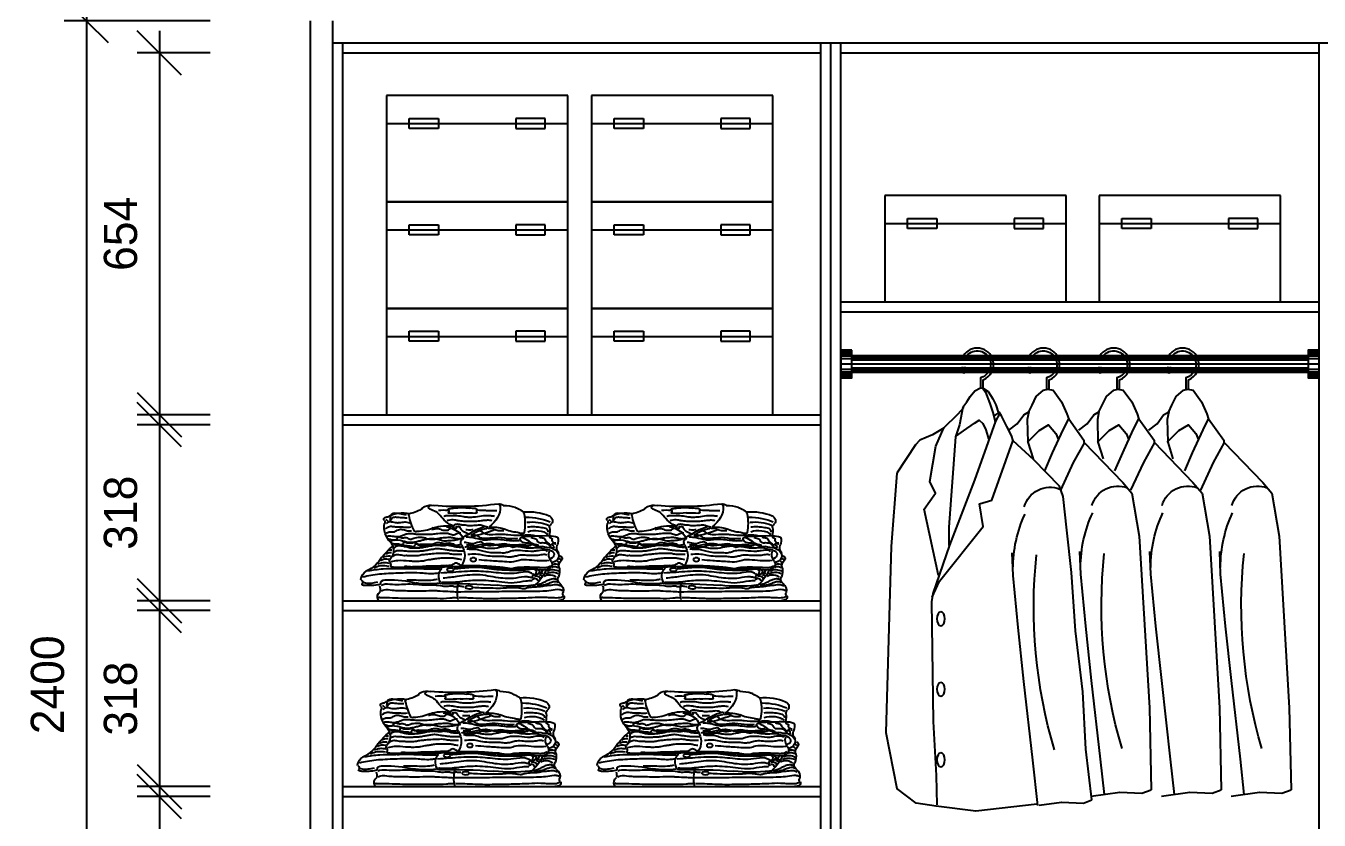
# Model space of a CAD drawing. Header units: millimetres. Extents: x 24776 to 57176, y -19492 to 15017.
# Drawn here: x 31946 to 34282, y 2358 to 3794 of the extents above; entities that cross this region are included whole.
import ezdxf

# ---------------------------------------------------------------- set-up
doc = ezdxf.new("R2010")
doc.units = ezdxf.units.MM
doc.header["$PDMODE"] = 3
doc.styles.add('RomanS', font='')
doc.styles.get('RomanS').set_extended_font_data('YouYuan')
doc.dimstyles.new('SC40', dxfattribs={"dimtxt": 60, "dimasz": 80, "dimexe": 40, "dimexo": 40, "dimgap": 40, "dimtad": 1, "dimdec": 0, "dimzin": 0, "dimdsep": 46, "dimtxsty": 'RomanS', "dimblk": 'OBLIQUE', "dimcen": 0, "dimdle": 40, "dimclrd": 9, "dimclre": 9, "dimclrt": 4, "dimadec": 0, "dimazin": 0, "dimtfac": 1, "dimtdec": 0, "dimtix": 1, "dimtmove": 2, "dimatfit": 1, "dimldrblk": 'DOT', "dimfxl": 1, "dimtolj": 1, "dimtzin": 0, "dimlwd": -1, "dimlwe": -1, "dimarcsym": 0})

# ---------------------------------------------------------------- blocks, each defined once
blk = doc.blocks.new('DFFGDGSG')
at = {"color": 250}
for p, q in [((33366.6, 11003.6), (33366.6, 10811.3)), ((33694.4, 11003.6), (33366.6, 11003.6)), ((33694.4, 10811.3), (33694.4, 11003.6)), ((33407.8, 10944.1), (33407.8, 10962.3)), ((33407.8, 10962.3), (33460.6, 10962.3)), ((33460.6, 10962.3), (33460.6, 10944.1)), ((33653.2, 10962.3), (33600.4, 10962.3)), ((33600.4, 10962.3), (33600.4, 10944.1)), ((33653.2, 10944.1), (33653.2, 10962.3)), ((33366.6, 10953), (33694.4, 10953)), ((33460.6, 10944.1), (33407.8, 10944.1)), ((33600.4, 10944.1), (33653.2, 10944.1)), ((33366.6, 10811.3), (33694.4, 10811.3))]:
    blk.add_line(p, q, dxfattribs=at)
blk = doc.blocks.new('DGSDG')
at = {"color": 250}
blk.add_line((28855.8, 9393.3), (29179.5, 9393.3), dxfattribs=at)
at = {"color": 250, "extrusion": (0, 0, -1)}
for centre, major_axis, ratio, start_param, end_param in [((28901.5, 9574.1), (40.1, 0), 0.6, 0.635897, 1.31071), ((28944.7, 9558.2), (11.3, 0), 0.6, 3.381071, 4.078779), ((28948.9, 9554.5), (18.8, 0), 0.6, 4.095246, 5.050311), ((28949.5, 9561.6), (4.3, 0), 0.6, 2.085511, 4.197675), ((28922.4, 9533.5), (-49.8, 0), 0.6, 2.096627, 2.654229), ((28999.9, 9761.1), (329.7, 0), 0.6, 1.351868, 1.707072), ((28971.6, 9530.6), (-44.4, 0), 0.6, 1.379843, 1.76175), ((28982.2, 9558.7), (-1.38, 0), 0.6, -0.42138, 2.094495), ((28966.8, 9555.3), (15, 0), 0.6, -0.348353, 0.265583), ((28984.4, 9563.9), (7.66, 0), 0.6, 0.998025, 1.774457), ((28991.3, 9558.9), (3.33, 0), 0.6, 3.76731, 4.712234), ((29004.1, 9513.6), (-79.9, 0), 0.6, 1.408843, 1.767886), ((29031.4, 9589.2), (-49, 0), 0.6, -1.539129, -1.331046), ((29030.5, 9558.4), (2.26, 0), 0.6, 4.449789, 6.427564), ((29063.7, 9555.5), (-31.3, 0), 0.6, -0.159129, 0.145961), ((29046.1, 9600.5), (-73.7, 0), 0.6, 4.67242, 4.887647), ((29064.6, 9301.9), (424.3, 0), 0.6, 4.675804, 4.721218), ((28981.1, 9561.4), (-93.7, 0), 0.6, 3.111741, 3.818408), ((29073.1, 9563), (8.52, 0), 0.6, 4.533434, 5.74406), ((29068.8, 9564.2), (-6.23, 0), 0.6, 2.39785, 3.456917), ((29079.5, 9536.1), (49.2, 0), 0.6, -1.553735, -1.102052), ((29129.5, 9574.5), (-34.3, 0), 0.6, -1.025366, -0.630599), ((29101.9, 9549.4), (16, 0), 0.6, -0.909857, -0.035716), ((28961, 9526.1), (-95.8, 0), 0.6, -0.50542, 0.116526), ((28871.4, 9540.7), (7.02, 0), 0.6, 2.537605, 4.744275), ((28847.7, 9535.2), (18.6, 0), 0.6, -0.281717, 0.211732), ((28899.5, 9528.9), (-38.6, 0), 0.6, 0.760482, 1.894535), ((28914.1, 9548.4), (4.71, 0), 0.6, 2.685317, 4.189149), ((29184.4, 9566.4), (-276.3, 0), 0.6, -0.28959, -0.11646), ((29034.1, 9562.2), (72, 0), 0.6, 2.193737, 2.794221), ((28983.2, 9552.4), (-2.1, 0), 0.6, 4.68468, 6.665416), ((28991.3, 9610.1), (-98.5, 0), 0.6, 4.536959, 4.793194), ((29018.3, 9507.2), (-75.1, 0), 0.6, 1.439506, 1.7308), ((29031, 9552.7), (1.8, 0), 0.6, 0.148047, 1.988463), ((29124.6, 9514.3), (66.4, 0), 0.6, 4.584693, 5.329414), ((28887.7, 9533.1), (231.8, 0), 0.6, -0.119697, 0.119697), ((29119, 9496.7), (-79.7, 0), 0.6, 1.595934, 2.188731), ((29131.2, 9504.3), (52.1, 0), 0.6, 4.554845, 5.339055), ((29148.4, 9537.8), (20.9, 0), 0.6, -0.797504, 0.468768), ((28922.4, 9519.6), (-2.96, 0), 0.6, 4.099044, 6.00387), ((28922.5, 9547.7), (49.2, 0), 0.6, 0.881035, 1.537572), ((28976.7, 9503.1), (42.9, 0), 0.6, 4.149764, 5.079971), ((28965.5, 9502.6), (-41.8, 0), 0.6, 1.866978, 2.971877), ((28998.1, 9522.3), (8.35, 0), 0.6, 4.180699, 4.984857), ((28999.9, 9526), (2.05, 0), 0.6, -1.356278, 0.12301), ((29031.9, 9498.5), (-28.2, 0), 0.6, -0.285248, 1.060306), ((29038.1, 9532.7), (38, 0), 0.6, 2.127745, 2.83641), ((29074.3, 9489), (69.3, 0), 0.6, 3.767111, 4.305288), ((29064.8, 9495.5), (-49.4, 0), 0.6, 0.525409, 1.275836), ((28922.4, 9658.1), (-268.7, 0), 0.6, 4.152304, 4.325646), ((29049.2, 9524.9), (-4.48, 0), 0.6, 1.010019, 2.256322), ((29059.9, 9500.5), (-43.2, 0), 0.6, 1.437369, 2.079486), ((29113.5, 9547.6), (52.3, 0), 0.6, 1.703906, 2.244438), ((29105.5, 9510), (-11, 0), 0.6, 1.6711, 2.290225), ((29114.8, 9516.3), (-3.06, 0), 0.6, 3.013049, 5.443362), ((27582.6, 25182.6), (-26167.8, 0), 0.6, 4.651954, 4.653738), ((29134.4, 9498.5), (47.9, 0), 0.6, 4.500863, 5.025449), ((29138.3, 9503.9), (-27.1, 0), 0.6, 1.048937, 2.53218), ((29148.6, 9518.4), (-12.4, 0), 0.6, 1.613254, 3.291382), ((29028.5, 9520.6), (-135.7, 0), 0.6, 3.080155, 3.2658), ((29164.7, 9495.6), (24.9, 0), 0.6, 4.648529, 5.288378), ((29183.8, 9525.7), (20, 0), 0.6, 3.135456, 3.709418), ((29363.8, 9308.4), (-572.2, 0), 0.6, 0.494199, 0.564323), ((28818, 9483.9), (-63.9, 0), 0.6, 2.75662, 3.601404), ((28923.7, 9475), (86.9, 0), 0.6, -0.36745, 0.363063), ((29117.7, 9504.5), (7.34, 0), 0.6, 2.901634, 4.546018), ((29124.9, 9506), (15, 0), 0.6, 1.501023, 2.851737), ((29115.8, 9505.7), (-2.52, 0), 0.6, 1.090784, 2.811329), ((29079.8, 9478.7), (-59.7, 0), 0.6, 2.268558, 2.54743), ((29116.9, 9478.8), (-31.8, 0), 0.6, 1.859937, 2.423586), ((29163.9, 9514.7), (-43.6, 0), 0.6, -1.095548, -0.653622), ((29171.9, 9513.3), (-48, 0), 0.6, -1.411439, -0.867678), ((29143.3, 9464.5), (44.9, 0), 0.6, -1.556128, -1.40779), ((29176.2, 9531.9), (72.7, 0), 0.6, 1.689356, 1.930986), ((29154.2, 9474.9), (26.4, 0), 0.6, -1.038806, 1.007372), ((29214.7, 9489.5), (37.9, 0), 0.6, 2.676453, 3.336194), ((29138.4, 9501.8), (-41.2, 0), 0.6, 2.880196, 3.462908), ((28780.4, 9485.3), (83, 0), 0.6, 0.287078, 0.889587), ((28866, 9452.5), (-16.6, 0), 0.6, 0.728775, 2.067696), ((28868.7, 9460.8), (-13.5, 0), 0.6, 0.726538, 2.003358), ((28873.7, 9464.4), (-16.5, 0), 0.6, 0.85469, 1.757629), ((28876.3, 9474.7), (9.38, 0), 0.6, 3.633387, 4.938674), ((28880.9, 9464.9), (6.53, 0), 0.6, 2.597848, 3.685337), ((28877.8, 9482.1), (-5.18, 0), 0.6, 0.850286, 1.77701), ((28861.8, 9458.8), (15.1, 0), 0.6, -0.463967, 0.250344), ((29211.2, 9476.9), (48.6, 0), 0.6, 2.719778, 3.360369), ((29156.4, 9476.7), (15.7, 0), 0.6, -1.045558, 0.937478), ((29143.5, 9459.6), (-25, 0), 0.6, 2.773775, 3.718473), ((29168.3, 9460.3), (-12.8, 0), 0.6, 2.328385, 2.929411), ((29211.6, 9456.8), (30.8, 0), 0.6, 2.891341, 3.686208), ((29179.1, 9466.6), (5.28, 0), 0.6, 5.015104, 6.289783), ((29177.3, 9469.4), (9.49, 0), 0.6, -0.966487, 0.564903), ((28858.2, 9432.6), (-34.7, 0), 0.6, 0.078736, 0.742902), ((28864.2, 9441.7), (-25.4, 0), 0.6, 0.800784, 1.942922), ((28880.6, 9456.2), (4.29, 0), 0.6, 1.465541, 3.285344), ((28923.5, 9855.5), (-671.1, 0), 0.6, 4.617037, 4.775549), ((29025.3, 9437.2), (61.4, 0), 0.6, 2.829197, 3.574148), ((28984.6, 9449.3), (6.28, 0.05), 0.426789, -0.012855, 6.27033), ((28997.9, 9511.6), (95.6, 0), 0.6, 1.492525, 1.6813), ((29026.9, 9342.5), (-187.9, 0), 0.6, 1.45589, 1.79537), ((29096.9, 9566.1), (-191.7, 0), 0.6, 4.579298, 4.860068), ((29128.2, 9434.8), (29.5, 0), 0.6, 4.513982, 5.313437), ((29159.3, 9435.5), (26, 0), 0.6, 2.813373, 3.61459), ((29136.3, 9449.2), (15, 0), 0.6, 0.137596, 1.618939), ((29039.7, 9463.4), (120, 0), 0.6, 0.208869, 0.597279), ((29139.8, 9445.6), (-6.11, 0), 0.6, 2.096266, 4.098026), ((29151.8, 9460.7), (20, 0), 0.6, 0.887156, 1.921343), ((29145.7, 9438.3), (-3.59, 0), 0.6, 1.543998, 3.321229), ((29148.5, 9440.9), (3.53, 0), 0.6, 3.888267, 6.141131), ((29163.7, 9432.6), (-12.9, 0), 0.6, 0.743266, 2.730483), ((29168.9, 9433.9), (18, 0), 0.6, 4.021659, 5.327737), ((29169.7, 9441.2), (-13.9, 0), 0.6, 0.763018, 2.431857), ((29172.7, 9450.2), (8.05, 0), 0.6, 4.04843, 5.876406), ((29173.4, 9455.2), (7.9, 0), 0.6, 4.288428, 5.61915), ((29097.4, 9447.8), (84.7, 0), 0.6, -0.087329, 0.221676), ((28829.7, 9432.7), (-6.61, 0), 0.6, -0.397903, 0.397903), ((28814.6, 9426.8), (-11.6, 0), 0.6, 2.464508, 3.57965), ((28829.1, 9423.3), (-4.08, 0), 0.6, 4.490146, 6.504713), ((28838, 9459.1), (64.2, 0), 0.6, 1.280152, 1.695277), ((28849.3, 9425.8), (-9.25, 0), 0.6, 2.915659, 3.843526), ((28800.5, 9412.9), (57.6, 0), 0.6, -0.210186, 0.087803), ((28868.8, 9424.1), (-11.5, 0), 0.6, 0.434973, 1.699971), ((28873.3, 9351.5), (132.5, 0), 0.6, 4.689095, 5.09432), ((28945.6, 9477.4), (-89.8, 0), 0.6, 4.489445, 4.969591), ((28969.4, 9425.7), (2.55, 0), 0.6, 1.422134, 3.202642), ((28984.6, 9012.1), (-687, 0), 0.6, 1.549258, 1.694861), ((29158, 9408.2), (160.7, 0), 0.6, 3.009149, 3.289551), ((29018.5, 9417.5), (-6.72, 0.21), 0.395557, 3.180472, 9.463657), ((29102, 9522.6), (-172.1, 0), 0.6, 4.524584, 4.901969), ((29135.1, 9423.4), (-3.99, 0), 0.6, 3.379394, 4.956289), ((29136.1, 9430.1), (6.39, 0), 0.6, 4.645263, 6.666943), ((29139.5, 9433.9), (-6.91, 0), 0.6, 1.167222, 3.406747), ((29202.3, 9432.1), (-23.5, 0), 0.6, -0.545346, 0.323874), ((29150.1, 9411.5), (39, 0), 0.6, -0.603745, 0.136334), ((28879.5, 9400.7), (26.5, 0), 0.6, 2.818376, 3.75704), ((28864.8, 9396.5), (-10.4, 0), 0.6, -0.533186, -0.130281), ((29179.5, 9399.8), (10.9, 0), 0.6, -0.332767, 1.570796), ((29199.4, 9405.7), (-11.5, 0), 0.6, -0.583665, 0.388495)]:
    blk.add_ellipse(centre, major_axis=major_axis, ratio=ratio, start_param=start_param, end_param=end_param, dxfattribs=at)
for centre, major_axis in [((29021.7, 9491.9), (-5.69, 0)), ((29026.1, 9467.5), (-5.38, 0))]:
    blk.add_ellipse(centre, major_axis=major_axis, ratio=0.6, dxfattribs=at)
at = {"color": 250}
for points, knots in [([(28868.4, 9540.5), (28870.2, 9538.3), (28875.4, 9532.2), (28878, 9545.6), (28890, 9544.3), (28897.3, 9543.5), (28903, 9543.3), (28905.9, 9543.3), (28906.5, 9543.3)], [0, 0, 0, 0, 11.370141, 31.16063, 40.922585, 51.33831, 60.019146, 62.185134, 62.185134, 62.185134, 62.185134]), ([(28913.7, 9533), (28910.5, 9533.9), (28904.4, 9535.7), (28895.5, 9534.3), (28886.7, 9533.1), (28880, 9535.9), (28872, 9535.5), (28869.8, 9533.6), (28868.8, 9532.7)], [0, 0, 0, 0, 12.994576, 24.481301, 33.212585, 45.713197, 53.371012, 59.888902, 59.888902, 59.888902, 59.888902]), ([(28905.2, 9548), (28901.5, 9548.8), (28894.1, 9550.4), (28877, 9552.6), (28875.9, 9544.9), (28875.3, 9540.1)], [0, 0, 0, 0, 15.410178, 30.610672, 54.180189, 54.180189, 54.180189, 54.180189]), ([(29064.2, 9545.7), (29062, 9546), (29055.5, 9546.8), (29043.8, 9547), (29031.9, 9544.2), (29021.4, 9543.8), (29014.1, 9543.9), (29006.5, 9545.3), (28997.3, 9546.9), (28986.5, 9546.1), (28978.8, 9547), (28974.5, 9546), (28973.3, 9545.4), (28972.8, 9545.1)], [0, 0, 0, 0, 8.283087, 25.0695, 42.929948, 55.431313, 64.112149, 70.285863, 85.26243, 99.341355, 110.712795, 113.628561, 116.335351, 116.335351, 116.335351, 116.335351]), ([(29059.8, 9537.6), (29057.1, 9538.2), (29053.2, 9538.9), (29046.7, 9538.2), (29041, 9537.8), (29034.8, 9536.8), (29029, 9536.2), (29021.4, 9536.4), (29014.7, 9536), (29006.5, 9536.8), (28999.9, 9537.4), (28991, 9539.5), (28983.5, 9539.4), (28979.5, 9537.9), (28978.8, 9537.6)], [0, 0, 0, 0, 10.513654, 14.879295, 24.7605, 31.984714, 39.106877, 46.687838, 60.225267, 64.054177, 77.85932, 85.224023, 99.884445, 103.041292, 103.041292, 103.041292, 103.041292]), ([(28867.5, 9523.1), (28869.6, 9524.9), (28873.3, 9528.2), (28882.1, 9527.6), (28888.6, 9526.4), (28895.4, 9526.9), (28901.7, 9526.2), (28907.9, 9525.7), (28911.5, 9526.4), (28913.4, 9526.7)], [0, 0, 0, 0, 13.013827, 22.219279, 30.502364, 38.624822, 47.356106, 54.416336, 61.640547, 61.640547, 61.640547, 61.640547]), ([(28868.4, 9514.8), (28870.2, 9516), (28873.8, 9518.5), (28882.8, 9516.6), (28887.6, 9520.4), (28893.2, 9522.7), (28899, 9522.2), (28903.5, 9520.9), (28906.9, 9519.6), (28909.5, 9519.4), (28911.4, 9519.4), (28913, 9519.4), (28914.1, 9519.4), (28914.7, 9519.4)], [0, 0, 0, 0, 9.638456, 18.843908, 29.671066, 35.984762, 43.58501, 50.127143, 54.969751, 58.263485, 59.887976, 62.053964, 64.219952, 64.219952, 64.219952, 64.219952]), ([(28870.1, 9507), (28870.6, 9508.4), (28871.4, 9510.8), (28877.5, 9510.2), (28881.9, 9510), (28886.2, 9509.2), (28890.2, 9509.2), (28895.1, 9510.1), (28900.4, 9512.1), (28905.9, 9514.5), (28912, 9514.9), (28916.9, 9514.6), (28921.2, 9513.9), (28928, 9513.6), (28938.4, 9513.4), (28950.9, 9513.3), (28961, 9514.7), (28969.7, 9515.4), (28976.1, 9515.9), (28982, 9515), (28985.1, 9513.4), (28988.8, 9512.2), (28993.1, 9512.4), (28995, 9514.3), (28998.3, 9515.5), (29001.3, 9515.8), (29003.1, 9515.8), (29003.5, 9515.8)], [0, 0, 0, 0, 7.748497, 12.62197, 20.279787, 25.271976, 29.062455, 35.236168, 43.966014, 52.695858, 59.818024, 66.338482, 71.33067, 76.234094, 91.94683, 110.365685, 123.006798, 130.664615, 143.130799, 147.072745, 152.928646, 158.261146, 162.626786, 167.219903, 171.39867, 176.650831, 178.275325, 178.275325, 178.275325, 178.275325]), ([(28951.5, 9522), (28955.4, 9523.1), (28962.5, 9525.1), (28969.2, 9520.7), (28975.1, 9520.8), (28978.7, 9520.5), (28982.4, 9521.6), (28984.3, 9525.2), (28991.5, 9524.6), (28995.3, 9524), (28996.6, 9523.8)], [0, 0, 0, 0, 14.448424, 26.07306, 31.515, 35.846979, 39.478933, 45.924968, 56.195136, 61.187327, 61.187327, 61.187327, 61.187327]), ([(29046.8, 9527.2), (29044.7, 9528.3), (29041.2, 9530.1), (29034.8, 9530.1), (29030.8, 9528.8), (29026.3, 9529.2), (29021.8, 9528.4), (29016.5, 9528.2), (29012.2, 9529.9), (29006.6, 9529.5), (29001.2, 9531.1), (28994.9, 9531.8), (28992.4, 9529.9), (28991.2, 9529.6), (28991, 9529.6)], [0, 0, 0, 0, 10.275798, 16.773765, 22.426827, 26.758805, 33.346274, 39.844241, 45.675768, 52.196226, 59.56093, 68.76638, 72.232689, 73.443341, 73.443341, 73.443341, 73.443341]), ([(29026, 9521.2), (29024.5, 9521.1), (29021.7, 9521), (29017.2, 9521), (29014.3, 9521.1), (29012.6, 9521.2)], [0, 0, 0, 0, 5.980995, 10.312974, 16.833429, 16.833429, 16.833429, 16.833429]), ([(29106.2, 9505.4), (29102.1, 9505.1), (29090.5, 9504.1), (29072.4, 9508.9), (29055.9, 9505.5), (29045.7, 9505.6), (29038.2, 9506), (29035.5, 9511), (29027.6, 9511.6), (29024.2, 9512.7), (29022.1, 9513.5)], [0, 0, 0, 0, 15.200493, 43.776384, 69.432999, 77.01396, 82.536017, 96.315363, 101.968427, 110.930654, 110.930654, 110.930654, 110.930654]), ([(29139.8, 9509.7), (29136.6, 9510.5), (29127, 9513), (29109.3, 9509.9), (29092.5, 9511.8), (29076.6, 9513.4), (29065.4, 9512.5), (29053, 9512.2), (29044.3, 9514.7), (29039.8, 9520.2), (29034.2, 9521), (29030.9, 9521.4)], [0, 0, 0, 0, 12.675583, 38.484296, 64.901483, 76.574329, 98.67978, 106.56566, 123.262542, 131.14482, 143.140371, 143.140371, 143.140371, 143.140371]), ([(29081.5, 9519.7), (29078.9, 9519.5), (29073.3, 9519.1), (29065.4, 9520.3), (29061.6, 9525.2), (29053.8, 9522.7), (29051.2, 9524.9), (29050.3, 9525.7)], [0, 0, 0, 0, 9.761958, 21.351918, 27.936664, 38.22511, 43.583744, 43.583744, 43.583744, 43.583744]), ([(29163.1, 9510.5), (29163.5, 9508.9), (29163.9, 9507), (29169.5, 9506.1), (29167, 9502.4), (29169.7, 9499.5), (29172.6, 9498), (29174.3, 9493.9), (29174, 9497.2), (29173.8, 9499.2)], [0, 0, 0, 0, 8.735131, 10.496313, 19.758723, 25.088672, 30.501169, 35.124826, 43.000529, 43.000529, 43.000529, 43.000529]), ([(28872.7, 9505.3), (28874.7, 9504.6), (28878.7, 9503.1), (28888.8, 9502.2), (28889.1, 9510.4), (28895.2, 9507.4), (28899.7, 9506.5), (28906.1, 9508.7), (28911.5, 9503), (28919.9, 9507.6), (28927, 9507.9), (28933.3, 9508.1), (28937.1, 9507.2), (28940.8, 9506.1), (28944.7, 9504.5), (28949.2, 9504.4), (28954.5, 9504.2), (28958.6, 9505.2), (28963, 9506), (28966.9, 9507.3), (28971.5, 9507.1), (28976.1, 9507.5), (28980.2, 9508.1), (28984.8, 9508.1), (28988.5, 9507.6), (28991.1, 9506.9), (28992.7, 9506.1), (28996.3, 9505.8), (29000.5, 9504.8), (29005.5, 9506.4), (29007.8, 9505.4), (29009.2, 9504.9)], [0, 0, 0, 0, 9.139361, 18.360703, 30.592084, 36.645341, 40.587289, 48.781524, 59.214909, 68.177138, 82.625562, 86.416041, 91.552769, 97.606026, 101.970949, 109.093113, 113.966589, 121.850483, 125.274966, 131.106493, 138.166724, 141.995631, 148.583103, 153.998073, 158.990264, 162.622217, 164.574184, 166.806743, 176.075588, 180.421973, 185.95505, 185.95505, 185.95505, 185.95505]), ([(28876.6, 9499.4), (28877.3, 9500.3), (28880.2, 9504.1), (28891.1, 9503.6), (28899.3, 9501.5), (28906, 9499.1), (28914.5, 9498.8), (28922.7, 9499.8), (28929.6, 9501.6), (28936.4, 9503.6), (28943.7, 9505.4), (28952.5, 9505.9), (28960.8, 9504.9), (28967.3, 9503.2), (28972.4, 9501.4), (28979.9, 9501.8), (28989.5, 9502.3), (28997.3, 9503.6), (29001.4, 9504.3)], [0, 0, 0, 0, 6.311573, 24.793905, 30.625432, 40.797924, 53.299289, 61.582376, 72.039443, 81.001671, 90.253965, 101.676786, 113.252384, 121.499307, 128.538028, 134.494498, 149.204765, 164.832657, 164.832657, 164.832657, 164.832657]), ([(28877.2, 9498.3), (28879.8, 9497.3), (28884.7, 9495.3), (28892.1, 9496.5), (28900.1, 9492.1), (28899.6, 9501.9), (28906.8, 9496.9), (28912.1, 9498.5), (28917.1, 9497.1), (28923, 9500.6), (28924.1, 9492.6), (28930.2, 9496), (28935.3, 9495.3), (28941.4, 9495.6), (28947.8, 9495.2), (28954.5, 9496.1), (28959.6, 9499), (28966.4, 9498.1), (28971.7, 9497.6), (28975.7, 9496), (28979.2, 9494.9), (28982.9, 9494.6), (28988.7, 9494.9), (28995.8, 9493.2), (29001.4, 9494.5), (29003.5, 9495)], [0, 0, 0, 0, 11.144808, 20.951654, 27.493787, 39.637008, 46.420836, 54.543294, 59.446718, 65.278246, 76.035753, 81.86728, 87.282253, 95.404708, 104.61016, 111.30783, 120.511827, 128.652286, 135.349956, 140.924071, 146.256573, 150.08548, 154.417459, 168.05187, 176.547464, 176.547464, 176.547464, 176.547464]), ([(28882.7, 9495.1), (28883.5, 9494.9), (28887.5, 9493.9), (28893.4, 9495.8), (28899.3, 9494.3), (28903.7, 9493.1), (28908.9, 9492.3), (28913.7, 9492.5), (28919.7, 9489.7), (28922.7, 9500.5), (28931.6, 9489.3), (28938.6, 9494.1), (28945.4, 9494.7), (28951.1, 9495.7), (28957.1, 9494.9), (28962.9, 9493.5), (28971.1, 9494.9), (28979.3, 9498.3), (28989, 9497.1), (28992.4, 9493.6), (28997, 9493.2), (28999.8, 9493.2), (29001.4, 9493.3)], [0, 0, 0, 0, 3.412852, 15.914218, 21.050945, 26.882473, 34.106686, 40.694155, 44.817618, 57.561421, 71.83099, 82.495991, 86.961105, 97.912035, 103.966018, 109.619082, 121.194679, 133.565067, 146.435722, 152.559876, 157.02499, 162.981457, 162.981457, 162.981457, 162.981457]), ([(28883.1, 9481.8), (28884.7, 9482.6), (28887.7, 9484.2), (28893.4, 9484.2), (28898.1, 9483.8), (28902.8, 9483.6), (28908.2, 9482.9), (28914.4, 9482.4), (28921.4, 9482.9), (28927.3, 9483), (28933.1, 9483.3), (28939.4, 9484.1), (28946.2, 9485.7), (28954.1, 9486.6), (28960.7, 9488.2), (28967, 9487.2), (28972.8, 9486.4), (28979.5, 9485.4), (28987, 9484.3), (28994.4, 9483.9), (29001.5, 9483.5), (29006, 9483.6), (29008.3, 9483.6)], [0, 0, 0, 0, 7.807866, 14.328324, 20.309319, 25.751261, 31.805246, 41.074092, 49.214554, 57.89539, 63.337329, 71.090146, 81.878702, 90.808928, 101.322582, 107.376565, 114.600778, 123.531004, 133.515383, 143.322228, 151.462688, 160.126643, 160.126643, 160.126643, 160.126643]), ([(28884, 9488.8), (28884.8, 9489.9), (28886.3, 9491.8), (28891, 9493), (28896.1, 9494.5), (28899.8, 9491.9), (28904.1, 9490.9), (28908, 9489.9), (28912.3, 9488.9), (28916.2, 9489), (28919.9, 9488.5), (28924, 9488.6), (28928.5, 9488.9), (28933.5, 9490), (28938, 9491.1), (28944.4, 9492.2), (28951.2, 9493.2), (28957.9, 9494), (28962.8, 9493.5), (28967.8, 9493.2), (28973.9, 9492.4), (28980.4, 9494.9), (28987.8, 9494), (28991.3, 9491), (28996.8, 9491), (29001.1, 9489.9), (29003.5, 9491), (29003.9, 9491.2)], [0, 0, 0, 0, 7.05667, 12.630787, 18.804498, 25.863305, 30.70591, 36.53744, 41.674165, 47.655163, 50.948897, 55.82237, 62.944537, 68.081262, 75.622751, 81.275816, 92.964685, 101.695966, 106.59939, 111.502812, 120.724154, 128.773438, 138.757817, 145.690431, 149.519342, 158.740681, 160.692649, 160.692649, 160.692649, 160.692649]), ([(28884.8, 9490.6), (28886.1, 9491.6), (28889, 9493.7), (28895.9, 9492.7), (28901.7, 9491.9), (28907.8, 9491.1), (28914.6, 9489.8), (28922.5, 9489.7), (28930.6, 9488.9), (28938.2, 9490.4), (28946.7, 9491.9), (28954.6, 9493.3), (28964.3, 9494.2), (28972.2, 9494.6), (28980.7, 9493.7), (28987.7, 9492.7), (28993.6, 9491.5), (28999.2, 9490.2), (29002.5, 9490.3), (29004.8, 9490.3)], [0, 0, 0, 0, 7.28277, 15.963606, 23.187819, 30.412033, 39.342256, 49.687463, 59.990129, 69.446616, 79.041425, 93.620978, 100.20845, 115.921186, 123.043352, 132.49984, 142.773292, 146.197776, 154.878612, 154.878612, 154.878612, 154.878612]), ([(29117, 9494.4), (29110.6, 9493.9), (29095.9, 9492.6), (29074.3, 9497.6), (29050, 9488.6), (29040.4, 9503), (29027.1, 9494), (29017.3, 9498.3), (29011.5, 9498.3), (29009.6, 9498.3)], [0, 0, 0, 0, 23.881114, 54.864803, 85.309102, 102.364015, 119.972215, 134.551768, 141.611998, 141.611998, 141.611998, 141.611998]), ([(29144.3, 9492.9), (29141.5, 9494), (29133.4, 9497.1), (29122.5, 9488.2), (29108.8, 9493.5), (29095.8, 9486.8), (29086.1, 9498.8), (29067.7, 9492.3), (29048.4, 9495.9), (29032.3, 9485.8), (29018.4, 9490.9), (29012, 9490.3), (29010.9, 9490.1)], [0, 0, 0, 0, 11.16205, 32.671923, 47.451691, 62.181099, 80.967705, 103.87095, 125.537594, 153.15167, 173.010152, 177.375795, 177.375795, 177.375795, 177.375795]), ([(29109.6, 9501.7), (29107.3, 9501.5), (29095.8, 9500.4), (29078.5, 9503.9), (29059.2, 9504.1), (29048.6, 9502.4), (29037.8, 9503.5), (29028.1, 9507.3), (29017.7, 9507.9), (29013.5, 9508.2)], [0, 0, 0, 0, 8.731284, 43.727605, 65.928989, 80.639258, 83.932992, 106.557459, 122.492241, 122.492241, 122.492241, 122.492241]), ([(29149.9, 9489), (29146.3, 9488.9), (29137.1, 9488.4), (29123.3, 9487.9), (29110.6, 9490.1), (29097.4, 9492.4), (29081.7, 9491.6), (29067.4, 9487.5), (29053.5, 9487.1), (29041.2, 9489.5), (29027.9, 9491.9), (29018.4, 9493.3), (29013.9, 9494)], [0, 0, 0, 0, 13.580617, 34.699006, 51.379667, 62.542448, 86.42356, 108.000672, 121.548913, 137.176805, 156.366423, 173.702017, 173.702017, 173.702017, 173.702017]), ([(29160.3, 9481.8), (29158.9, 9482.8), (29154.6, 9485.8), (29144.2, 9483.7), (29131.4, 9481.4), (29117.1, 9483.7), (29102.3, 9484.5), (29092.1, 9482.3), (29083.7, 9478.8), (29074.2, 9479.9), (29063.2, 9479.6), (29051.6, 9480.1), (29041.3, 9483.5), (29032.9, 9485.9), (29024.9, 9485.6), (29019, 9485.6), (29015.3, 9486.7), (29014.3, 9487)], [0, 0, 0, 0, 8.047334, 23.295908, 34.458689, 59.514065, 76.309195, 89.494495, 99.179709, 113.258634, 123.54708, 141.009648, 155.303811, 167.978877, 174.476844, 185.360725, 189.484187, 189.484187, 189.484187, 189.484187]), ([(29130, 9492.2), (29123.9, 9493.4), (29112.9, 9495.5), (29098.1, 9492.2), (29085, 9491.9), (29071.5, 9492.1), (29060.6, 9496.8), (29044.3, 9495.7), (29034.3, 9493.5), (29027.4, 9491.9)], [0, 0, 0, 0, 23.151195, 41.947701, 57.148194, 72.396768, 91.587244, 104.053427, 131.77385, 131.77385, 131.77385, 131.77385]), ([(29130, 9507.7), (29131.7, 9507.3), (29134.6, 9506.6), (29141.8, 9504.9), (29141, 9497.6), (29152.6, 9498.5), (29162.9, 9497), (29167, 9486.5), (29172.1, 9489.8), (29173.3, 9490.6)], [0, 0, 0, 0, 7.038721, 11.945113, 27.676838, 35.83686, 49.223246, 67.737058, 73.42162, 73.42162, 73.42162, 73.42162]), ([(29144.7, 9508.3), (29146.1, 9507.8), (29148.5, 9507.1), (29155.3, 9507.2), (29155.8, 9500.9), (29161.1, 9498.4), (29166.7, 9491.7), (29169.9, 9500), (29168.7, 9491.4), (29171.8, 9492.7), (29172.5, 9493)], [0, 0, 0, 0, 5.831528, 10.216597, 22.804167, 33.313043, 42.499273, 48.819796, 58.270238, 60.675062, 60.675062, 60.675062, 60.675062]), ([(28877.9, 9463.9), (28881.9, 9464.8), (28892.2, 9467.3), (28906.3, 9465.6), (28918, 9464.8), (28925.1, 9464.8), (28931.5, 9465.1), (28937.5, 9465.6), (28942.4, 9467.4), (28948, 9467.7), (28953.7, 9468.8), (28961.4, 9470.1), (28969.1, 9470.7), (28977.8, 9470.5), (28985.5, 9471.2), (28993.4, 9470.2), (28999.4, 9468.8), (29003.2, 9468.3), (29004.8, 9468)], [0, 0, 0, 0, 15.924846, 40.886555, 51.770436, 60.434391, 67.494619, 75.777706, 82.816426, 88.338483, 96.744381, 105.15028, 118.247204, 125.828165, 137.753385, 147.100872, 155.662083, 161.835797, 161.835797, 161.835797, 161.835797]), ([(28880.9, 9473.2), (28882.7, 9474.8), (28886.4, 9478), (28894.7, 9476.2), (28900.4, 9475.1), (28906.1, 9475.4), (28912.5, 9474.9), (28920.6, 9475.1), (28928.1, 9474.9), (28933.4, 9476.8), (28939.3, 9477.1), (28947.7, 9478), (28957.7, 9479), (28969.2, 9479.1), (28978.3, 9479.7), (28986.2, 9477.7), (28994.1, 9477.3), (29001.1, 9477.1), (29005.2, 9477.1), (29005.7, 9477.1)], [0, 0, 0, 0, 10.717269, 21.668199, 28.365869, 33.780839, 42.461675, 52.750121, 64.172943, 69.505444, 75.559427, 85.975152, 101.827032, 113.211341, 129.465264, 134.60199, 145.017715, 159.107037, 160.731528, 160.731528, 160.731528, 160.731528]), ([(29159, 9475.3), (29157.8, 9475.8), (29153.7, 9477.5), (29145.3, 9475.1), (29134.7, 9474.6), (29122.9, 9475.1), (29111.1, 9476.5), (29103.4, 9473.7), (29097, 9472.5), (29090.1, 9471.4), (29080.5, 9473.6), (29070.1, 9472.8), (29058.1, 9473.2), (29046.6, 9474.6), (29033.8, 9477.8), (29023.5, 9477.1), (29017.7, 9476.7), (29016.5, 9476.6)], [0, 0, 0, 0, 5.574115, 17.682082, 30.779007, 45.979503, 62.233426, 73.395476, 78.532203, 87.346923, 99.45489, 115.699806, 126.002472, 144.268915, 159.516734, 177.394332, 181.759973, 181.759973, 181.759973, 181.759973]), ([(29163.4, 9465.7), (29157.6, 9465.3), (29139.6, 9464.1), (29116.4, 9469.7), (29097.4, 9462.3), (29078.7, 9464), (29058.1, 9465.2), (29042.7, 9466.4), (29036, 9467)], [0, 0, 0, 0, 21.686905, 68.305933, 81.88507, 102.461963, 135.709756, 160.829323, 160.829323, 160.829323, 160.829323]), ([(28962.6, 9442.9), (28959.8, 9442.5), (28948.8, 9441.1), (28930.6, 9443.9), (28903.4, 9443.4), (28873.9, 9442.5), (28846.2, 9440.4), (28831.3, 9436.9), (28826.5, 9435.8)], [0, 0, 0, 0, 10.463154, 41.80881, 68.329401, 112.312911, 152.954214, 172.059837, 172.059837, 172.059837, 172.059837]), ([(28965.9, 9450.4), (28961.5, 9450.2), (28946.4, 9449.8), (28920.6, 9451.6), (28890.8, 9450.8), (28862, 9451.1), (28844.6, 9448.1), (28835.5, 9446.6)], [0, 0, 0, 0, 16.511189, 56.637248, 96.711421, 128.555957, 163.93538, 163.93538, 163.93538, 163.93538]), ([(29165.3, 9456.1), (29164, 9455.1), (29161.5, 9453.2), (29155.6, 9452.8), (29149.1, 9452.8), (29140.6, 9453.5), (29130.9, 9453.4), (29119.9, 9454.1), (29111.6, 9453.2), (29102.8, 9452.9), (29093.7, 9449.6), (29082.8, 9453.6), (29073.9, 9453.6), (29067.2, 9454.2), (29061, 9454.6), (29053.1, 9455.3), (29045.3, 9455.7), (29037.3, 9456.1), (29031.1, 9456.4), (29024.4, 9456.4), (29017.7, 9456.3), (29011.3, 9456.4), (29004.5, 9456.2), (29001, 9459.3), (28994.1, 9462.3), (28990.5, 9459), (28985.7, 9456.4), (28977.3, 9456.8), (28964.5, 9455.9), (28952.2, 9455.3), (28941.2, 9455.5), (28935.2, 9455.1), (28928.4, 9454.2), (28920.7, 9454.8), (28912.8, 9453.5), (28901.2, 9456.4), (28902.4, 9448.7), (28891.2, 9451.3), (28881.1, 9453.6)], [0, 0, 0, 0, 7.612958, 14.622087, 20.98629, 32.288466, 46.493961, 57.275258, 73.497072, 77.930133, 90.208559, 110.30481, 119.657657, 123.604526, 135.445131, 143.338868, 153.178715, 164.968683, 173.305471, 176.732349, 189.950312, 198.272732, 201.210057, 214.524081, 219.563501, 228.964908, 232.78733, 244.14232, 257.396445, 282.406803, 289.750117, 298.616243, 305.055215, 315.825407, 326.117679, 339.825195, 342.36841, 368.053206, 368.053206, 368.053206, 368.053206]), ([(29132.9, 9442.1), (29130.7, 9443.1), (29122.7, 9446.8), (29099, 9440.8), (29067.7, 9443.8), (29029.3, 9448), (28995.9, 9444.7), (28974.7, 9443.5), (28967.3, 9443)], [0, 0, 0, 0, 9.867197, 36.532135, 83.864765, 129.633812, 181.305095, 209.474652, 209.474652, 209.474652, 209.474652]), ([(29131.1, 9434.8), (29128.6, 9435.4), (29119.4, 9437.6), (29099.6, 9432.3), (29068.8, 9433.9), (29034.5, 9442.7), (29000.5, 9437.1), (28980.1, 9434.8), (28971.8, 9433.9)], [0, 0, 0, 0, 9.933667, 36.066557, 75.065226, 124.083304, 170.755489, 202.374265, 202.374265, 202.374265, 202.374265]), ([(29138.3, 9441.8), (29139.5, 9443.1), (29142, 9445.8), (29136.1, 9451.7), (29121.8, 9448), (29100, 9448.2), (29068.1, 9447.8), (29035, 9455.1), (29009, 9451.7), (28995.4, 9451), (28991.4, 9450.8)], [0, 0, 0, 0, 8.764734, 18.762058, 33.128488, 57.822286, 103.909637, 150.169422, 186.384361, 201.319873, 201.319873, 201.319873, 201.319873]), ([(28827.5, 9426.5), (28828.7, 9426.1), (28836.8, 9423.8), (28845.9, 9425.7), (28853.7, 9427.3)], [0, 0, 0, 0, 5.145338, 33.398072, 33.398072, 33.398072, 33.398072]), ([(29009.6, 9418.5), (29008.2, 9418.6), (29004.5, 9418.7), (28999.1, 9420.2), (28994.1, 9417.3), (28987.3, 9420.8), (28978, 9417.9), (28959.9, 9422.1), (28937.6, 9420.5), (28908.4, 9424.1), (28885.8, 9420.8), (28866.5, 9424.1), (28860.9, 9421.4), (28859.9, 9420.9)], [0, 0, 0, 0, 5.287276, 14.151136, 19.481545, 26.834397, 40.99198, 53.692055, 96.99256, 123.704197, 163.57168, 184.883294, 189.643548, 189.643548, 189.643548, 189.643548]), ([(28961.6, 9431.9), (28958.9, 9431.3), (28946.4, 9428.9), (28927.4, 9430.4), (28911.8, 9430.2), (28906.2, 9430.2)], [0, 0, 0, 0, 10.725029, 48.740094, 69.660604, 69.660604, 69.660604, 69.660604]), ([(29132.3, 9429), (29128.4, 9429), (29117.3, 9429), (29099.8, 9423.9), (29072, 9427.4), (29042.4, 9431), (29008.9, 9428.6), (28985.7, 9425.2), (28972.1, 9426.3), (28969.4, 9426.5)], [0, 0, 0, 0, 14.401644, 41.388632, 69.520082, 117.690454, 154.559267, 195.352663, 205.634085, 205.634085, 205.634085, 205.634085]), ([(29184.3, 9419.1), (29182.3, 9420.3), (29177.2, 9423), (29166.7, 9420.7), (29157.7, 9420.5), (29148.4, 9417.7), (29138.6, 9418.4), (29129.1, 9417.1), (29123.4, 9416.4), (29120.1, 9414.9), (29115.1, 9414.6), (29104.4, 9417.5), (29091.4, 9416.5), (29076.1, 9415.3), (29060.6, 9415.8), (29042.3, 9415.7), (29030.1, 9416.7), (29025.3, 9417.1)], [0, 0, 0, 0, 9.648081, 24.261358, 37.042863, 43.871383, 62.450085, 72.296615, 80.374037, 84.116507, 87.230281, 98.551467, 126.514345, 134.489539, 156.507554, 184.70435, 202.849615, 202.849615, 202.849615, 202.849615]), ([(29177.4, 9430.9), (29175.7, 9431.6), (29171.6, 9433.4), (29163.8, 9431.4), (29157.9, 9428.5), (29152.2, 9425.4), (29146.6, 9422.8), (29142.1, 9422.5), (29140.3, 9422.4)], [0, 0, 0, 0, 7.48494, 18.009365, 27.914925, 36.653149, 46.850859, 53.547249, 53.547249, 53.547249, 53.547249]), ([(29180.1, 9426), (29178.7, 9426.7), (29175.8, 9428), (29170, 9427.1), (29164.1, 9425.3), (29158.5, 9422.6), (29150.6, 9420.4), (29144.8, 9420.4), (29141.3, 9420.4)], [0, 0, 0, 0, 6.307766, 12.753358, 20.827201, 30.962747, 39.837495, 52.655239, 52.655239, 52.655239, 52.655239]), ([(28996.8, 9398), (28994.9, 9398.1), (28990.5, 9398.5), (28978.7, 9396.7), (28955.9, 9397.2), (28923.6, 9397.1), (28889.7, 9397.4), (28869.5, 9398.8), (28856.8, 9398.1), (28855.7, 9399.7), (28855.5, 9400)], [0, 0, 0, 0, 6.940845, 16.451435, 45.254781, 91.473012, 139.094253, 167.897596, 176.093109, 177.948551, 177.948551, 177.948551, 177.948551]), ([(28860.4, 9411), (28861.9, 9411.8), (28867.3, 9414.6), (28878.7, 9412), (28895.7, 9411.7), (28916.4, 9411.1), (28939.5, 9411.1), (28956, 9412), (28970.3, 9410.5), (28982.4, 9410.3), (28992.3, 9409.6), (28996.3, 9409.3)], [0, 0, 0, 0, 7.140383, 25.73418, 39.340019, 72.291953, 102.459071, 126.261259, 134.088845, 156.589103, 171.625489, 171.625489, 171.625489, 171.625489]), ([(29187.5, 9411.5), (29185.6, 9412.2), (29179.1, 9414.5), (29166.6, 9410.9), (29149.5, 9410.2), (29130.2, 9409.5), (29109.2, 9409.9), (29081, 9409.9), (29052.2, 9409), (29021.7, 9409.2), (29005.8, 9409), (28997.3, 9408.9)], [0, 0, 0, 0, 8.031425, 27.176997, 46.18422, 73.436805, 99.218111, 124.708131, 179.472875, 207.280172, 239.082917, 239.082917, 239.082917, 239.082917]), ([(29188.2, 9401.2), (29187.2, 9400.5), (29183.4, 9397.9), (29173.9, 9398.2), (29163.8, 9398.4), (29150.5, 9399.7), (29137.3, 9398.7), (29121.9, 9398.2), (29104.2, 9397.3), (29077.3, 9397.2), (29053.1, 9396.4), (29032.2, 9397.6), (29020.8, 9397.6), (29010.4, 9398.6), (29005, 9398.3), (29001.8, 9398.3), (29000.7, 9398.3)], [0, 0, 0, 0, 5.732917, 21.258518, 31.413109, 44.527878, 71.201678, 80.77795, 102.550555, 137.907957, 181.647473, 192.977513, 216.484515, 224.353377, 232.469, 236.524233, 236.524233, 236.524233, 236.524233])]:
    blk.add_open_spline(points, degree=3, knots=knots, dxfattribs=at)
blk = doc.blocks.new('SDFFAASF')
at = {"color": 250}
for p, q in [((47231.7, 12349.3), (47242, 12216.9)), ((47242, 12216.9), (47251.2, 11880.6)), ((47251.2, 11880.6), (47231.7, 11779.4))]:
    blk.add_line(p, q, dxfattribs=at)
for points in [[(46704.7, 12500.4), (46704.7, 12518.1, -0.375799), (46687, 12553.4, -0.662316), (46740.6, 12561.4)], [(46734.4, 12561.4, 0.616313), (46691.8, 12552.2, 0.413702), (46709.7, 12521.7), (46709.7, 12500.4)], [(46829.1, 12500.4), (46829.1, 12518.1, -0.375799), (46811.4, 12553.4, -0.662316), (46864.9, 12561.4)], [(46858.8, 12561.4, 0.616313), (46816.2, 12552.2, 0.413702), (46834.1, 12521.7), (46834.1, 12500.4)], [(46956.2, 12500.8), (46956.2, 12518.1, -0.375799), (46938.4, 12553.4, -0.662316), (46992, 12561.4)], [(46985.9, 12561.4, 0.616313), (46943.3, 12552.2, 0.413702), (46961.2, 12521.7), (46961.2, 12501.1)], [(47075.7, 12503.1), (47075.7, 12518.1, -0.375799), (47057.9, 12553.4, -0.662316), (47111.5, 12561.4)], [(47105.4, 12561.4, 0.616313), (47062.7, 12552.2, 0.413702), (47080.7, 12521.7), (47080.7, 12503.5)], [(46742.2, 12541.4, -0.068798), (46742.6, 12533.3, -1.055238), (46737.6, 12533.8, 0.07858), (46737.1, 12541.4)], [(46866.6, 12541.4, -0.068798), (46867, 12533.3, -1.055238), (46862, 12533.8, 0.07858), (46861.5, 12541.4)], [(46993.6, 12541.4, -0.068798), (46994, 12533.3, -1.055238), (46989.1, 12533.8, 0.07858), (46988.5, 12541.4)], [(47113.1, 12541.4, -0.068798), (47113.5, 12533.3, -1.055238), (47108.5, 12533.8, 0.07858), (47108, 12541.4)]]:
    blk.add_lwpolyline(points, format="xyb", dxfattribs=at)
for points in [[(46740.4, 12460.2), (46734.7, 12472.1), (46727.1, 12488), (46713.7, 12499.5), (46706, 12501.4), (46696.5, 12499.5), (46681.2, 12478.4), (46671.6, 12456.8), (46668.4, 12447.2)], [(46866.5, 12460.2), (46860.8, 12472.1), (46853.1, 12488), (46839.7, 12499.5), (46832.1, 12501.4), (46822.5, 12499.5), (46807.2, 12478.4), (46797.7, 12456.8), (46794.5, 12447.2)], [(46993.1, 12460.2), (46987.4, 12472.1), (46979.8, 12488), (46966.4, 12499.5), (46958.7, 12501.4), (46949.2, 12499.5), (46933.9, 12478.4), (46924.3, 12456.8), (46921.1, 12447.2)], [(47076.8, 12503.8), (47066.7, 12497.2), (47057.9, 12483.5), (47052.9, 12473), (47048, 12457.7)], [(47112.2, 12468.5), (47105, 12478.6), (47099.1, 12487.8), (47090.6, 12497.9), (47081.4, 12503.1), (47076.8, 12503.8), (47071.6, 12495.6), (47063.4, 12475.3), (47057.9, 12459), (47054.6, 12444.9), (47054.3, 12443)], [(46776.6, 12427), (46761.5, 12438.3), (46749.6, 12454.7), (46740.4, 12460.2), (46743.2, 12446.5), (46742.3, 12405.5), (46732.8, 12375.1)], [(46902.7, 12427), (46887.5, 12438.3), (46875.6, 12454.7), (46866.5, 12460.2), (46869.2, 12446.5), (46868.3, 12405.5), (46858.8, 12375.1)], [(46879.5, 11758.7), (46890.4, 11850.3), (46895.5, 11954), (46909.1, 12064.4), (46915.9, 12169.8), (46924.4, 12246.3), (46931.2, 12307.4), (46938, 12326.1), (46983.9, 12373.7), (47021.4, 12407.7), (47024.3, 12417.2), (47033, 12434), (47042.8, 12453), (47046.9, 12459.4), (47055.5, 12453), (47056.7, 12452.5)], [(47029.3, 12427), (47014.2, 12438.3), (47002.3, 12454.7), (46993.1, 12460.2), (46995.9, 12446.5), (46995, 12405.5), (46985.5, 12375.1)], [(47045.7, 12457.7), (47053.2, 12443.2), (47066.5, 12406.2), (47091.4, 12336.7), (47136.6, 12219.3), (47166.7, 12131.7), (47168.8, 12116.9), (47166, 11900.3), (47160.8, 11802.8), (47159.1, 11750.1)], [(47156.4, 12164.4), (47182.5, 12284.2), (47161.6, 12313.2), (47172.1, 12334.1), (47160.9, 12398.1), (47146.7, 12431.6), (47121.4, 12456.1), (47110.2, 12468.8)], [(47112.2, 12468.5), (47118.4, 12436.8), (47125.9, 12415.2), (47137.8, 12251.5), (47137.8, 12218.7)], [(46711.6, 12353.4), (46697.5, 12386.3), (46678.3, 12427.4), (46668.3, 12447.4), (46640.9, 12409.1), (46640.9, 12405.5), (46570.6, 12332.5), (46554.1, 12313.3), (46540.9, 12235.3), (46522.6, 11925.3), (46519.3, 11777.1)], [(46837.7, 12353.4), (46823.6, 12386.3), (46804.4, 12427.4), (46794.4, 12447.4), (46767, 12409.1), (46767, 12405.5), (46696.6, 12332.5), (46680.2, 12313.3), (46666.9, 12235.3), (46648.7, 11925.3), (46645.4, 11777.1)], [(46743, 12405.2), (46722, 12426.2), (46704.7, 12437), (46691.4, 12421.1), (46686.7, 12409.5)], [(46964.3, 12353.4), (46950.2, 12386.3), (46931, 12427.4), (46921, 12447.4), (46893.6, 12409.1), (46893.6, 12405.5), (46823.3, 12332.5), (46806.8, 12313.3), (46793.6, 12235.3), (46775.3, 11925.3), (46772, 11777.1)], [(46869, 12405.2), (46848, 12426.2), (46830.8, 12437), (46817.4, 12421.1), (46812.8, 12409.5)], [(46995.7, 12405.2), (46974.7, 12426.2), (46957.4, 12437), (46944.1, 12421.1), (46939.4, 12409.5)], [(47124, 12417.1), (47111.2, 12425.6), (47091.6, 12440), (47083.1, 12445.2), (47076.5, 12439), (47070.9, 12427.9), (47067.3, 12415.8), (47066, 12411.6)], [(47146, 12431.6), (47166.9, 12418.9), (47189.9, 12409.2), (47198.1, 12400.3)], [(47167.7, 12125.5), (47154.6, 12154.2), (47075.6, 12252.9), (47082.2, 12294), (47060, 12300.5), (47022.1, 12407.4)], [(46682.5, 12318.4), (46659.5, 12368.5), (46639.4, 12404.9)], [(46808.6, 12318.4), (46785.6, 12368.5), (46765.5, 12404.9)], [(46935.2, 12318.4), (46912.2, 12368.5), (46892.1, 12404.9)], [(47198.1, 12400.3), (47231.7, 12349.3)], [(46604, 11768.8), (46611, 11832.6), (46627, 11974.8), (46637.7, 12072.6), (46646.6, 12166.8), (46648.3, 12207.7)], [(46730.1, 11768.8), (46737, 11832.6), (46753, 11974.8), (46763.7, 12072.6), (46772.6, 12166.8), (46774.4, 12207.7)], [(46856.7, 11768.8), (46863.7, 11832.6), (46879.7, 11974.8), (46890.4, 12072.6), (46899.3, 12166.8), (46901, 12207.7)], [(46977.1, 11748.6), (46985.9, 11830.4), (47002, 11972.6), (47012.6, 12070.3), (47021.5, 12164.5), (47023.3, 12205.4)], [(46627.7, 11765.6), (46576.2, 11772.6), (46536.1, 11770.8), (46519.3, 11777.1)], [(46753.7, 11765.6), (46702.3, 11772.6), (46662.2, 11770.8), (46645.4, 11777.1)], [(46880.3, 11765.6), (46828.9, 11772.6), (46788.8, 11770.8), (46772, 11777.1)], [(46978, 11751.4), (47089.2, 11738.6), (47160.3, 11747.7), (47196.7, 11753.2), (47231.7, 11779.4)], [(46974.4, 11749.6), (46934.3, 11755), (46894.2, 11753.2), (46879.5, 11758.7)]]:
    blk.add_lwpolyline(points, dxfattribs=at)
for centre, radius, start, end in [((46579.8, 12277.7), 48.4, 15.7523, 111.1565), ((46705.9, 12277.7), 48.4, 15.7523, 111.1565), ((46832.5, 12277.7), 48.4, 15.7523, 111.1565), ((46954.8, 12275.5), 48.4, 15.7523, 111.1565), ((46413.5, 12179.2), 233.4, 359.9116, 24.988), ((46539.5, 12179.2), 233.4, 359.9116, 24.988), ((46666.2, 12179.2), 233.4, 359.9116, 24.988), ((46788.4, 12176.9), 233.4, 359.9116, 24.988), ((45699.6, 12109.3), 909.7, 343.5409, 5.9886), ((45952.3, 12109.3), 909.7, 343.5409, 5.9886), ((46074.6, 12107.1), 909.7, 343.5409, 5.9886)]:
    blk.add_arc(centre, radius, start, end, dxfattribs=at)
for centre in [(47152.1, 12086.1), (47152.1, 11958.7), (47152.1, 11831.3)]:
    blk.add_ellipse(centre, major_axis=(0, 12.4), ratio=0.580645, dxfattribs=at)
blk = doc.blocks.new('_Oblique')
at = {"color": 0, "linetype": 'ByBlock', "lineweight": -2}
blk.add_line((-0.5, -0.5), (0.5, 0.5), dxfattribs=at)
blk = doc.blocks.new('*D216')
at = {"color": 9, "transparency": 16777216}
for p, q in [((32054.9, 3842.9), (32054.9, 1362.9)), ((32278.7, 3802.9), (32014.9, 3802.9)), ((32278.7, 1402.9), (32014.9, 1402.9))]:
    blk.add_line(p, q, dxfattribs=at)
at = {"layer": 'Defpoints', "color": 0, "transparency": 16777216}
for p in [(32318.7, 3802.9), (32054.9, 1402.9), (32318.7, 1402.9)]:
    blk.add_point(p, dxfattribs=at)
at = {"color": 9, "transparency": 16777216, "xscale": 80, "yscale": 80, "zscale": 80}
for p, rotation in [((32054.9, 3802.9), 90), ((32054.9, 1402.9), 270)]:
    blk.add_blockref('_Oblique', p, dxfattribs=dict(at, rotation=rotation))
at = {"color": 4, "transparency": 16777216, "insert": (31984.9, 2602.9), "char_height": 60, "attachment_point": 5, "rotation": 90, "style": 'RomanS'}
blk.add_mtext('\\A1;2400', dxfattribs=at)
blk = doc.blocks.new('_Dot')
at = {"color": 0, "linetype": 'ByBlock', "lineweight": -2}
blk.add_line((-0.5, 0), (-1, 0), dxfattribs=at)
at = {"color": 0, "linetype": 'ByBlock', "const_width": 0.5}
blk.add_lwpolyline([(-0.25, 0, 1), (0.25, 0, 1)], format="xyb", close=True, dxfattribs=at)
blk = doc.blocks.new('*D217')
at = {"color": 9, "transparency": 16777216}
for p, q in [((32186.8, 3784.9), (32186.8, 3050.9)), ((32278.7, 3744.9), (32146.8, 3744.9)), ((32278.7, 3090.9), (32146.8, 3090.9))]:
    blk.add_line(p, q, dxfattribs=at)
at = {"layer": 'Defpoints', "color": 0, "transparency": 16777216}
for p in [(32318.7, 3744.9), (32186.8, 3090.9), (32318.7, 3090.9)]:
    blk.add_point(p, dxfattribs=at)
at = {"color": 9, "transparency": 16777216, "xscale": 80, "yscale": 80, "zscale": 80}
for p, rotation in [((32186.8, 3744.9), 90), ((32186.8, 3090.9), 270)]:
    blk.add_blockref('_Oblique', p, dxfattribs=dict(at, rotation=rotation))
at = {"color": 4, "transparency": 16777216, "insert": (32116.8, 3417.9), "char_height": 60, "attachment_point": 5, "rotation": 90, "style": 'RomanS'}
blk.add_mtext('\\A1;654', dxfattribs=at)
blk = doc.blocks.new('*D218')
at = {"color": 9, "transparency": 16777216}
for p, q in [((32186.8, 3112.9), (32186.8, 2714.9)), ((32278.7, 3072.9), (32146.8, 3072.9)), ((32278.7, 2754.9), (32146.8, 2754.9))]:
    blk.add_line(p, q, dxfattribs=at)
at = {"layer": 'Defpoints', "color": 0, "transparency": 16777216}
for p in [(32318.7, 3072.9), (32186.8, 2754.9), (32318.7, 2754.9)]:
    blk.add_point(p, dxfattribs=at)
at = {"color": 9, "transparency": 16777216, "xscale": 80, "yscale": 80, "zscale": 80}
for p, rotation in [((32186.8, 3072.9), 90), ((32186.8, 2754.9), 270)]:
    blk.add_blockref('_Oblique', p, dxfattribs=dict(at, rotation=rotation))
at = {"color": 4, "transparency": 16777216, "insert": (32116.8, 2913.9), "char_height": 60, "attachment_point": 5, "rotation": 90, "style": 'RomanS'}
blk.add_mtext('\\A1;318', dxfattribs=at)
blk = doc.blocks.new('*D219')
at = {"color": 9, "transparency": 16777216}
for p, q in [((32186.8, 2776.9), (32186.8, 2378.9)), ((32278.7, 2736.9), (32146.8, 2736.9)), ((32278.7, 2418.9), (32146.8, 2418.9))]:
    blk.add_line(p, q, dxfattribs=at)
at = {"layer": 'Defpoints', "color": 0, "transparency": 16777216}
for p in [(32318.7, 2736.9), (32186.8, 2418.9), (32318.7, 2418.9)]:
    blk.add_point(p, dxfattribs=at)
at = {"color": 9, "transparency": 16777216, "xscale": 80, "yscale": 80, "zscale": 80}
for p, rotation in [((32186.8, 2736.9), 90), ((32186.8, 2418.9), 270)]:
    blk.add_blockref('_Oblique', p, dxfattribs=dict(at, rotation=rotation))
at = {"color": 4, "transparency": 16777216, "insert": (32116.8, 2577.9), "char_height": 60, "attachment_point": 5, "rotation": 90, "style": 'RomanS'}
blk.add_mtext('\\A1;318', dxfattribs=at)
blk = doc.blocks.new('*D220')
at = {"color": 9, "transparency": 16777216}
for p, q in [((32186.8, 2440.9), (32186.8, 1960.9)), ((32278.7, 2400.9), (32146.8, 2400.9)), ((32278.7, 2000.9), (32146.8, 2000.9))]:
    blk.add_line(p, q, dxfattribs=at)
at = {"layer": 'Defpoints', "color": 0, "transparency": 16777216}
for p in [(32318.7, 2400.9), (32186.8, 2000.9), (32318.7, 2000.9)]:
    blk.add_point(p, dxfattribs=at)
at = {"color": 9, "transparency": 16777216, "xscale": 80, "yscale": 80, "zscale": 80}
for p, rotation in [((32186.8, 2400.9), 90), ((32186.8, 2000.9), 270)]:
    blk.add_blockref('_Oblique', p, dxfattribs=dict(at, rotation=rotation))
at = {"color": 4, "transparency": 16777216, "insert": (32116.8, 2200.9), "char_height": 60, "attachment_point": 5, "rotation": 90, "style": 'RomanS'}
blk.add_mtext('\\A1;400', dxfattribs=at)

msp = doc.modelspace()

# ---------------------------------------------------------------- linework, layer by layer
at = {"color": 255}
for p, q in [((32459.9, 1402.9), (32459.9, 3802.9)), ((32499.9, 1402.9), (32499.9, 3802.9)), ((32499.9, 3762.9), (36549.9, 3762.9)), ((32517.9, 2000.9), (32517.9, 3762.9)), ((33381.9, 2000.9), (33381.9, 3762.9)), ((33399.9, 1402.9), (33399.9, 3762.9)), ((33417.9, 1402.9), (33417.9, 3762.9)), ((34281.9, 1402.9), (34281.9, 3762.9)), ((32517.9, 3744.9), (33381.9, 3744.9)), ((33417.9, 3744.9), (34281.9, 3744.9)), ((33417.9, 3294.9), (34281.9, 3294.9)), ((33417.9, 3276.9), (34281.9, 3276.9)), ((34261.9, 3197.4), (33437.9, 3197.4)), ((34261.9, 3167.4), (33437.9, 3167.4)), ((32517.9, 3090.9), (33381.9, 3090.9)), ((32517.9, 3072.9), (33381.9, 3072.9)), ((32517.9, 2754.9), (33381.9, 2754.9)), ((32517.9, 2736.9), (33381.9, 2736.9)), ((32517.9, 2418.9), (33381.9, 2418.9)), ((32517.9, 2400.9), (33381.9, 2400.9))]:
    msp.add_line(p, q, dxfattribs=at)
at = {"color": 250}
for p, q in [((33437.9, 3206.9), (33417.9, 3206.9)), ((33437.9, 3206.3), (33417.9, 3206.3)), ((33437.9, 3205.6), (33417.9, 3205.6)), ((33437.9, 3204.5), (33417.9, 3204.5)), ((33437.9, 3203.3), (33417.9, 3203.3)), ((33437.9, 3201.6), (33417.9, 3201.6)), ((34281.9, 3206.9), (34261.9, 3206.9)), ((34281.9, 3206.3), (34261.9, 3206.3)), ((34281.9, 3205.6), (34261.9, 3205.6)), ((34281.9, 3204.5), (34261.9, 3204.5)), ((34281.9, 3203.3), (34261.9, 3203.3)), ((34281.9, 3201.6), (34261.9, 3201.6)), ((33437.9, 3199.5), (33417.9, 3199.5)), ((33437.9, 3196.8), (33417.9, 3196.8)), ((33437.9, 3192.1), (33417.9, 3192.1)), ((33437.9, 3182.4), (33417.9, 3182.4)), ((34261.9, 3197), (33437.9, 3197)), ((34261.9, 3196.1), (33437.9, 3196.1)), ((34261.9, 3194.9), (33437.9, 3194.9)), ((34261.9, 3193.1), (33437.9, 3193.1)), ((34261.9, 3189.6), (33437.9, 3189.6)), ((34261.9, 3182.4), (33437.9, 3182.4)), ((34281.9, 3199.5), (34261.9, 3199.5)), ((34281.9, 3196.8), (34261.9, 3196.8)), ((34281.9, 3192.1), (34261.9, 3192.1)), ((34281.9, 3182.4), (34261.9, 3182.4)), ((33437.9, 3172.8), (33417.9, 3172.8)), ((33437.9, 3168.1), (33417.9, 3168.1)), ((33437.9, 3165.3), (33417.9, 3165.3)), ((33437.9, 3163.2), (33417.9, 3163.2)), ((33437.9, 3161.5), (33417.9, 3161.5)), ((33437.9, 3160.3), (33417.9, 3160.3)), ((33437.9, 3159.3), (33417.9, 3159.3)), ((33437.9, 3158.5), (33417.9, 3158.5)), ((33437.9, 3157.9), (33417.9, 3157.9)), ((34261.9, 3175.3), (33437.9, 3175.3)), ((34261.9, 3171.8), (33437.9, 3171.8)), ((34261.9, 3169.9), (33437.9, 3169.9)), ((34261.9, 3168.7), (33437.9, 3168.7)), ((34261.9, 3167.8), (33437.9, 3167.8)), ((34281.9, 3172.8), (34261.9, 3172.8)), ((34281.9, 3168.1), (34261.9, 3168.1)), ((34281.9, 3165.3), (34261.9, 3165.3)), ((34281.9, 3163.2), (34261.9, 3163.2)), ((34281.9, 3161.5), (34261.9, 3161.5)), ((34281.9, 3160.3), (34261.9, 3160.3)), ((34281.9, 3159.3), (34261.9, 3159.3)), ((34281.9, 3158.5), (34261.9, 3158.5)), ((34281.9, 3157.9), (34261.9, 3157.9))]:
    msp.add_line(p, q, dxfattribs=at)
at = {"color": 255}
for points in [[(33437.9, 3207.4), (33417.9, 3207.4), (33417.9, 3157.4), (33437.9, 3157.4)], [(34281.9, 3207.4), (34261.9, 3207.4), (34261.9, 3157.4), (34281.9, 3157.4)]]:
    msp.add_lwpolyline(points, close=True, dxfattribs=at)

# ---------------------------------------------------------------- block references
at = {"color": 250}
for name, p in [('DFFGDGSG', (-769.8, -7335.8)), ('DFFGDGSG', (-399.3, -7335.8)), ('DFFGDGSG', (130.6, -7516.4)), ('DFFGDGSG', (517.8, -7516.4)), ('DFFGDGSG', (-769.8, -7528.1)), ('DFFGDGSG', (-399.3, -7528.1)), ('DFFGDGSG', (-769.8, -7720.4)), ('DFFGDGSG', (-399.3, -7720.4)), ('DGSDG', (3727.7, -6638.4)), ('DGSDG', (4130.6, -6638.4)), ('DGSDG', (3721.6, -6974.4)), ('DGSDG', (4154.8, -6974.4))]:
    msp.add_blockref(name, p, dxfattribs=at)
at = {"color": 255, "xscale": -1}
msp.add_blockref('SDFFAASF', (80750.6, -9364), dxfattribs=at)

# ---------------------------------------------------------------- dimensions: what is measured, and where the dimension line sits
at = {"color": 255}
for base, p1, p2, picture, middle in [((32054.9, 1402.9), (32318.7, 3802.9), (32318.7, 1402.9), '*D216', (31984.9, 2602.9)), ((32186.8, 3090.9), (32318.7, 3744.9), (32318.7, 3090.9), '*D217', (32116.8, 3417.9)), ((32186.8, 2754.9), (32318.7, 3072.9), (32318.7, 2754.9), '*D218', (32116.8, 2913.9)), ((32186.8, 2418.9), (32318.7, 2736.9), (32318.7, 2418.9), '*D219', (32116.8, 2577.9)), ((32186.8, 2000.9), (32318.7, 2400.9), (32318.7, 2000.9), '*D220', (32116.8, 2200.9))]:
    dim = msp.add_linear_dim(base=base, p1=p1, p2=p2, angle=90, dimstyle='SC40', dxfattribs=at)
    dim.commit()
    dim.dimension.update_dxf_attribs({"geometry": picture, "text_midpoint": middle})

doc.saveas('drawing.dxf')
